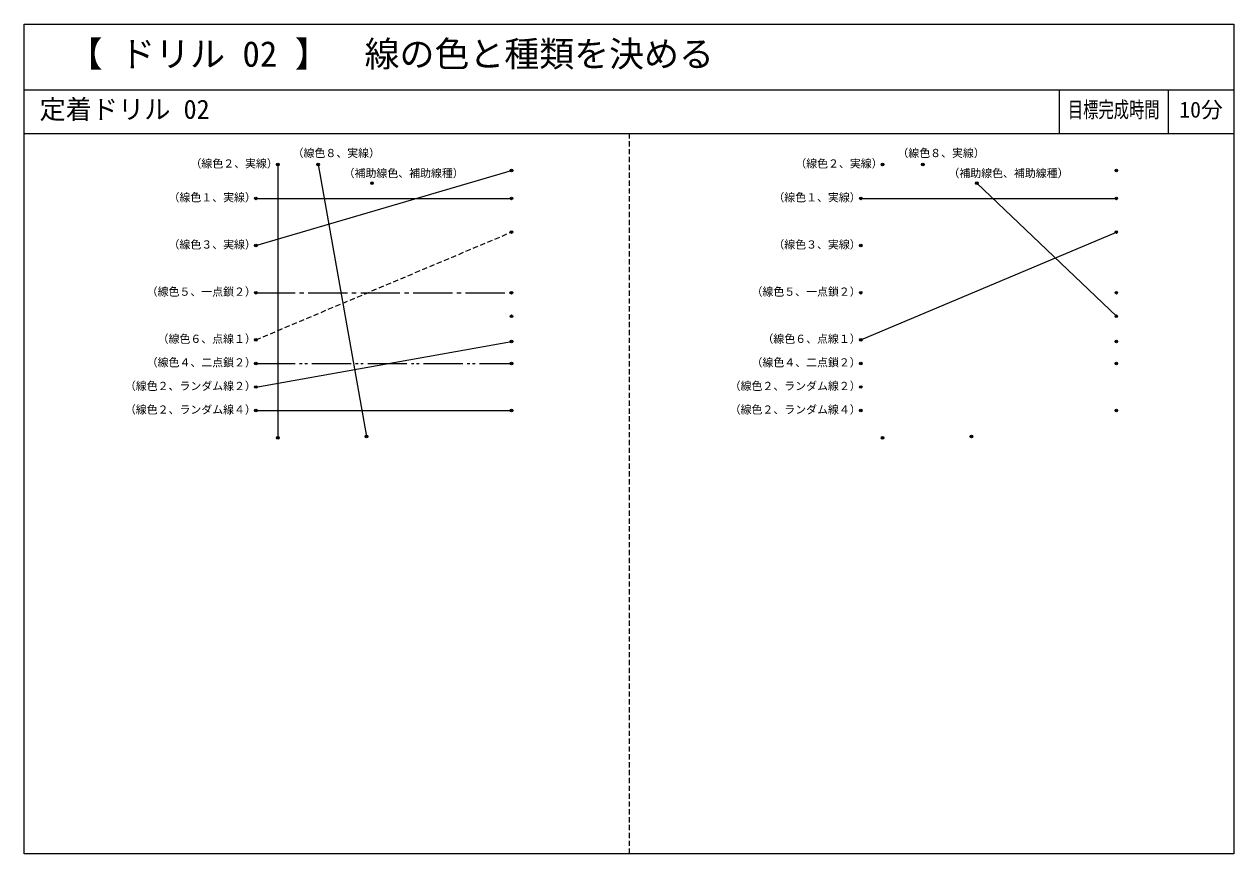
# Model space of a CAD drawing. Units: millimetres, scale not verified. Extents: x -13850 to 13850, y -9500 to 9500.
import ezdxf
from ezdxf.enums import TextEntityAlignment as Align

# ---------------------------------------------------------------- set-up
doc = ezdxf.new("R2010")
doc.units = ezdxf.units.MM
doc.header["$LTSCALE"] = 100
doc.header["$PDMODE"] = 32
doc.header["$PDSIZE"] = 60
for name, pattern in [('CHAIN2', [12, 9, -1, 1, -1]), ('DASHED1', [1.8, 1.2, -0.6]), ('DOUBLE_CHAIN2', [12.8, 9, -1, 0.6, -0.6, 0.6, -1])]:
    doc.linetypes.add(name, pattern=pattern)
for name, color, linetype in [('0-0', 7, 'Continuous'), ('D-0', 1, 'Continuous'), ('E-0', 7, 'Continuous'), ('F-0', 7, 'Continuous')]:
    doc.layers.add(name, color=color, linetype=linetype)
doc.styles.add('ＭＳ ゴシック', font='')
doc.styles.get('ＭＳ ゴシック').set_extended_font_data('MS Gothic')

msp = doc.modelspace()

# ---------------------------------------------------------------- linework, layer by layer
at = {"layer": '0-0'}
for p, q in [((7964.6, 5858.1), (11160, 2810.6)), ((5305.7, 5510.6), (11160, 5510.6)), ((5305.7, 2270.6), (11160, 4739.6))]:
    msp.add_line(p, q, dxfattribs=at)
at = {"layer": 'D-0'}
for p in [(-8042.2, 6285.7), (-7120.8, 6285.7), (-2690, 6150.4), (5807.8, 6285.7), (6729.2, 6285.7), (11160, 6150.4), (-5885.4, 5858.1), (7964.6, 5858.1), (-8544.3, 5510.6), (-2690, 5510.6), (5305.7, 5510.6), (11160, 5510.6), (-2690, 4739.6), (11160, 4739.6), (-8544.3, 4430.6), (5305.7, 4430.6), (-8544.3, 3350.6), (-2690, 3350.6), (5305.7, 3350.6), (11160, 3350.6), (-2690, 2810.6), (11160, 2810.6), (-8544.3, 2270.6), (-2690, 2232.9), (5305.7, 2270.6), (11160, 2232.9), (-8544.3, 1730.6), (-2690, 1730.6), (5305.7, 1730.6), (11160, 1730.6), (-8544.3, 1190.6), (5305.7, 1190.6), (-8544.3, 650.6), (-2690, 650.6), (5305.7, 650.6), (11160, 650.6), (-8042.2, 27.2), (-6009.2, 57), (5807.8, 27.2), (7840.8, 57)]:
    msp.add_point(p, dxfattribs=at)
at = {"layer": 'E-0', "color": 3}
msp.add_line((-8544.3, 4430.6), (-2690, 6150.4), dxfattribs=at)
at = {"layer": 'E-0'}
for p, q in [((-8042.2, 6285.7), (-8042.2, 27.2)), ((-8544.3, 1190.6), (-2690, 2232.9)), ((-8544.3, 650.6), (-2690, 650.6))]:
    msp.add_line(p, q, dxfattribs=at)
at = {"layer": 'E-0', "color": 1}
msp.add_line((-7120.8, 6285.7), (-6009.2, 57), dxfattribs=at)
at = {"layer": 'E-0', "color": 4}
msp.add_line((-8544.3, 5510.6), (-2690, 5510.6), dxfattribs=at)
at = {"layer": 'E-0', "color": 5, "linetype": 'DASHED1'}
msp.add_line((-8544.3, 2270.6), (-2690, 4739.6), dxfattribs=at)
at = {"layer": 'E-0', "color": 6, "linetype": 'CHAIN2'}
msp.add_line((-8544.3, 3350.6), (-2690, 3350.6), dxfattribs=at)
at = {"layer": 'E-0', "color": 2, "linetype": 'DOUBLE_CHAIN2'}
msp.add_line((-8544.3, 1730.6), (-2690, 1730.6), dxfattribs=at)
at = {"layer": 'F-0', "color": 6}
for p, q in [((-13850, 9500), (13850, 9500)), ((-13850, -9500), (-13850, 9500)), ((-13850, 8000), (13850, 8000))]:
    msp.add_line(p, q, dxfattribs=at)
at = {"layer": 'F-0'}
for p, q in [((9850, 8000), (9850, 7000)), ((12350, 8000), (12350, 7000)), ((-13850, 7000), (13850, 7000))]:
    msp.add_line(p, q, dxfattribs=at)
at = {"layer": 'F-0', "linetype": 'DASHED1'}
msp.add_line((0, 7000), (0, -9500), dxfattribs=at)
at = {"layer": 'F-0', "color": 6}
msp.add_lwpolyline([(13850, 9500), (13850, -9500), (-13850, -9500)], dxfattribs=at)

# ---------------------------------------------------------------- texts
at = {"layer": 'E-0', "style": 'ＭＳ ゴシック'}
for s, p in [('\u3000（線色８、実線）', (-7953.1, 6400.8)), ('\u3000（線色８、実線）', (5896.9, 6400.8)), ('\u3000（線色２、実線）', (-10292.2, 6160.7)), ('\u3000（線色２、実線）', (3557.8, 6160.7)), ('\u3000（補助線色、補助線種）', (-6784.8, 5939.6)), ('\u3000（補助線色、補助線種）', (7065.2, 5939.6)), ('\u3000（線色１、実線）', (-10794.3, 5385.6)), ('\u3000（線色１、実線）', (3055.7, 5385.6)), ('\u3000（線色３、実線）', (-10794.3, 4305.6)), ('\u3000（線色３、実線）', (3055.7, 4305.6)), ('\u3000（線色５、一点鎖２）', (-11294.3, 3225.6)), ('\u3000（線色５、一点鎖２）', (2555.7, 3225.6)), ('\u3000（線色６、点線１）', (-11044.3, 2145.6)), ('\u3000（線色６、点線１）', (2805.7, 2145.6)), ('\u3000（線色４、二点鎖２）', (-11294.3, 1605.6)), ('\u3000（線色４、二点鎖２）', (2555.7, 1605.6)), ('\u3000（線色２、ランダム線２）', (-11794.3, 1065.6)), ('\u3000（線色２、ランダム線２）', (2055.7, 1065.6)), ('\u3000（線色２、ランダム線４）', (-11794.3, 525.6)), ('\u3000（線色２、ランダム線４）', (2055.7, 525.6))]:
    msp.add_text(s, height=183.3, dxfattribs=at).set_placement(p, align=Align.BOTTOM_LEFT)
at = {"layer": 'F-0', "style": 'ＭＳ ゴシック'}
for s, height, p in [('【 ドリル 02 】\u3000線の色と種類を決める', 586.5, (-12850, 8350)), ('定着ドリル 02', 439.9, (-13500, 7200)), ('10分', 366.6, (12600, 7250))]:
    msp.add_text(s, height=height, dxfattribs=at).set_placement(p, align=Align.BOTTOM_LEFT)
at = {"layer": 'F-0', "style": 'ＭＳ ゴシック', "width": 0.7}
msp.add_text('目標完成時間', height=366.6, dxfattribs=at).set_placement((10050, 7250), align=Align.BOTTOM_LEFT)

doc.saveas('drawing.dxf')
